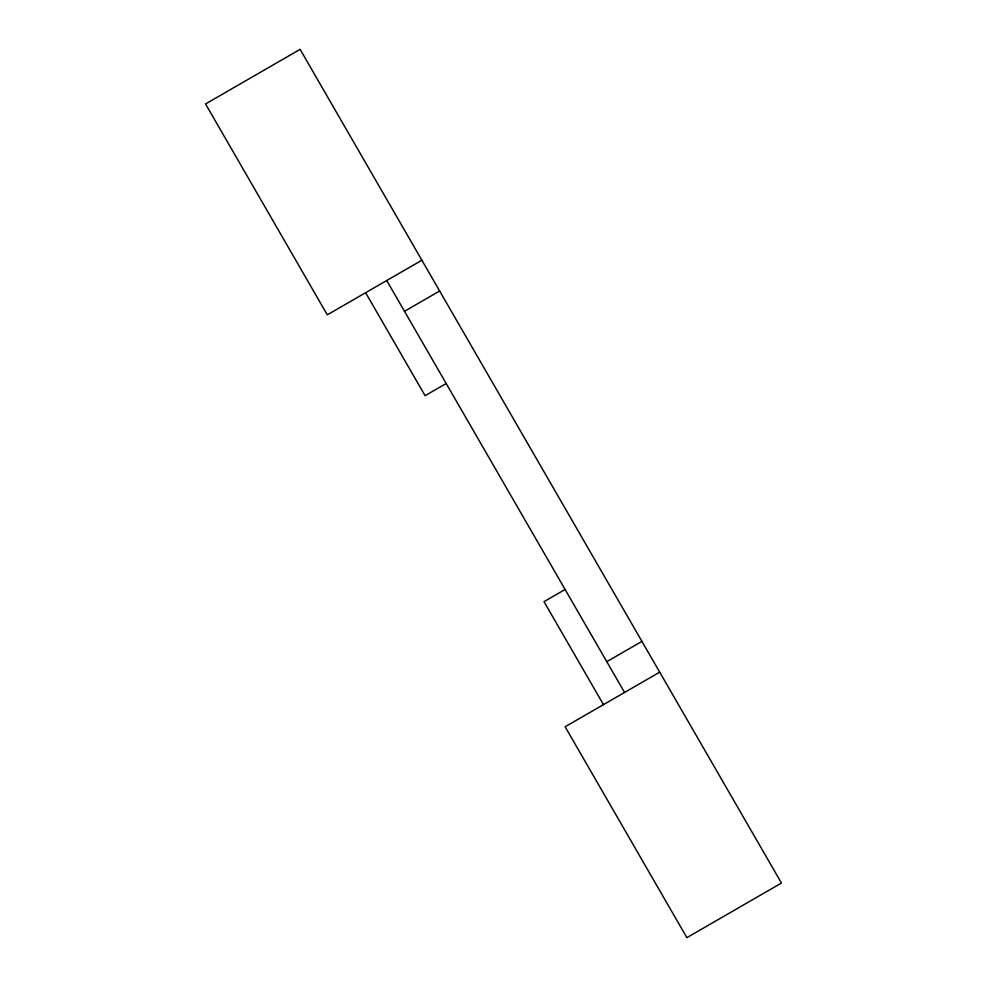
<?xml version="1.0" encoding="UTF-8"?>
<svg xmlns="http://www.w3.org/2000/svg" width="987" height="987" viewBox="0 0 987 987"><rect width="100%" height="100%" fill="white"/><g stroke="black" fill="none" stroke-linecap="round" stroke-linejoin="round"><path stroke-width="1.48" d="M421.868 260.235L327.302 314.841L205.543 103.956L300.122 49.35L781.457 883.044L686.878 937.65L565.132 726.765L659.698 672.159M404.497 311.3L439.647 291.005M446.186 383.511L425.089 395.688L365.634 292.707M565.095 589.473L544.01 601.651L603.464 704.632M606.783 661.685L641.932 641.39M386.731 280.53L624.549 692.455"/></g></svg>
